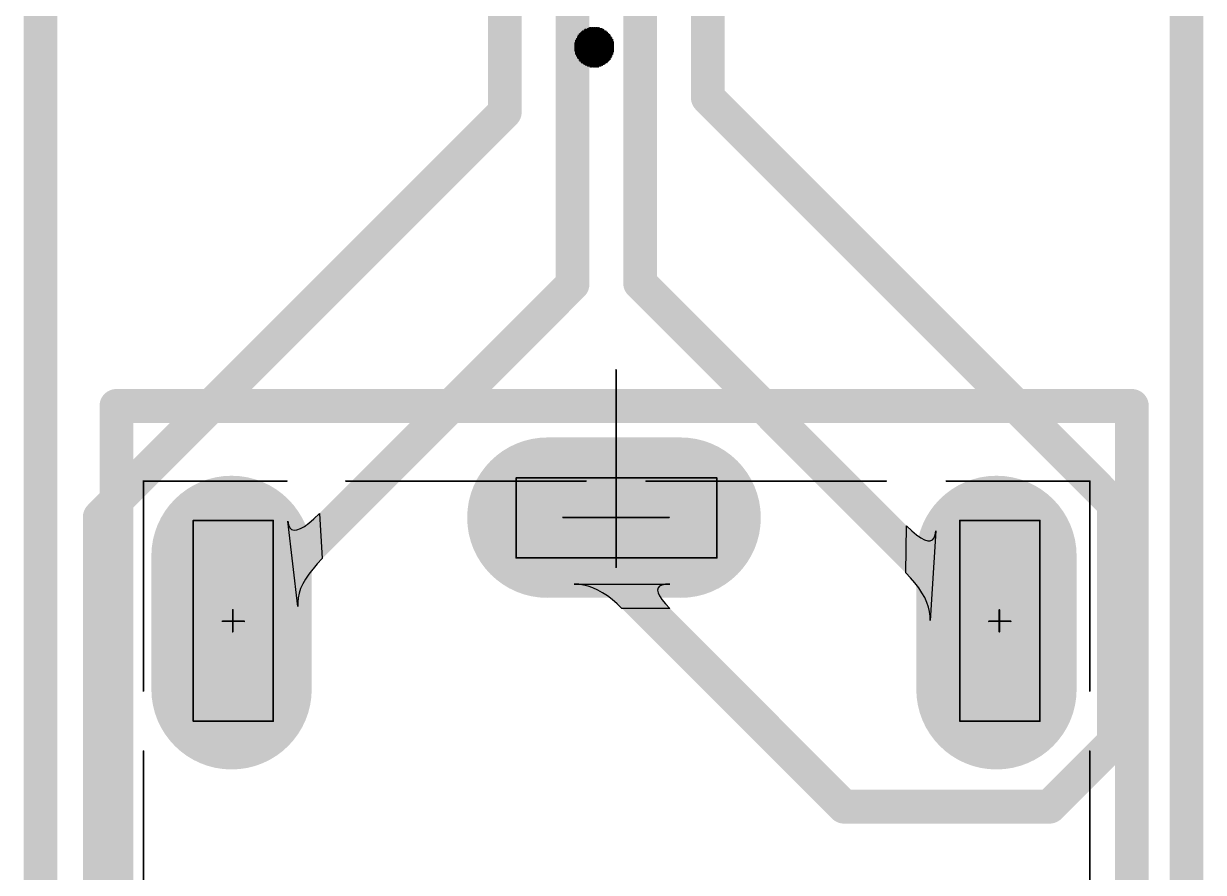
# Model space of a CAD drawing. Header units: inches. Extents: x 0.06 to 0.98, y 0.09 to 4.02.
# Drawn here: x 0.058 to 0.4066, y 0.5819 to 0.8326 of the extents above; entities that cross this region are included whole.
import ezdxf

# ---------------------------------------------------------------- set-up
doc = ezdxf.new("R2010")
doc.units = ezdxf.units.IN
doc.header["$MEASUREMENT"] = 0
for name, color, linetype in [('Bottom Layer', 5, 'Continuous'), ('Bottom Solder', 6, 'Continuous'), ('Mechanical 1', 6, 'Continuous'), ('Mechanical 2', 216, 'Continuous'), ('Multi-Layer', 9, 'Continuous'), ('Pad Holes', 156, 'Continuous'), ('Top Layer', 1, 'Continuous'), ('Top Overlay', 2, 'Continuous'), ('Top Solder', 216, 'Continuous')]:
    doc.layers.add(name, color=color, linetype=linetype)

# ---------------------------------------------------------------- blocks, each defined once
blk = doc.blocks.new('________631')
at = {"layer": 'Top Overlay'}
for points in [[(0.00456, 0.12538, 0.00025, 0.00025, 0), (0.00881, 0.12538, 0.00025, 0.00025, 0)], [(0.00556, 0.12563, 0.00025, 0.00025, 0), (0.00806, 0.12563, 0.00025, 0.00025, 0)], [(0.00106, 0.12188, 0.00025, 0.00025, 0), (0.01231, 0.12188, 0.00025, 0.00025, 0)], [(0.00131, 0.12238, 0.00025, 0.00025, 0), (0.01206, 0.12238, 0.00025, 0.00025, 0)], [(0.00131, 0.12213, 0.00025, 0.00025, 0), (0.01206, 0.12213, 0.00025, 0.00025, 0)], [(0.00156, 0.12288, 0.00025, 0.00025, 0), (0.01181, 0.12288, 0.00025, 0.00025, 0)], [(0.00156, 0.12263, 0.00025, 0.00025, 0), (0.01206, 0.12263, 0.00025, 0.00025, 0)], [(0.00181, 0.12313, 0.00025, 0.00025, 0), (0.01156, 0.12313, 0.00025, 0.00025, 0)], [(0.00206, 0.12363, 0.00025, 0.00025, 0), (0.01131, 0.12363, 0.00025, 0.00025, 0)], [(0.00206, 0.12338, 0.00025, 0.00025, 0), (0.01156, 0.12338, 0.00025, 0.00025, 0)], [(0.00231, 0.12388, 0.00025, 0.00025, 0), (0.01106, 0.12388, 0.00025, 0.00025, 0)], [(0.00256, 0.12413, 0.00025, 0.00025, 0), (0.01081, 0.12413, 0.00025, 0.00025, 0)], [(0.00281, 0.12438, 0.00025, 0.00025, 0), (0.01056, 0.12438, 0.00025, 0.00025, 0)], [(0.00331, 0.12463, 0.00025, 0.00025, 0), (0.01031, 0.12463, 0.00025, 0.00025, 0)], [(0.00356, 0.12488, 0.00025, 0.00025, 0), (0.00981, 0.12488, 0.00025, 0.00025, 0)], [(0.00406, 0.12513, 0.00025, 0.00025, 0), (0.00931, 0.12513, 0.00025, 0.00025, 0)], [(0.00081, 0.12113, 0.00025, 0.00025, 0), (0.01256, 0.12113, 0.00025, 0.00025, 0)], [(0.00081, 0.12088, 0.00025, 0.00025, 0), (0.01256, 0.12088, 0.00025, 0.00025, 0)], [(0.00081, 0.12063, 0.00025, 0.00025, 0), (0.01256, 0.12063, 0.00025, 0.00025, 0)], [(0.00081, 0.12038, 0.00025, 0.00025, 0), (0.01256, 0.12038, 0.00025, 0.00025, 0)], [(0.00081, 0.12013, 0.00025, 0.00025, 0), (0.01256, 0.12013, 0.00025, 0.00025, 0)], [(0.00081, 0.11988, 0.00025, 0.00025, 0), (0.01256, 0.11988, 0.00025, 0.00025, 0)], [(0.00081, 0.11963, 0.00025, 0.00025, 0), (0.01256, 0.11963, 0.00025, 0.00025, 0)], [(0.00081, 0.11938, 0.00025, 0.00025, 0), (0.01256, 0.11938, 0.00025, 0.00025, 0)], [(0.00081, 0.11913, 0.00025, 0.00025, 0), (0.01256, 0.11913, 0.00025, 0.00025, 0)], [(0.00081, 0.11888, 0.00025, 0.00025, 0), (0.01256, 0.11888, 0.00025, 0.00025, 0)], [(0.00081, 0.11863, 0.00025, 0.00025, 0), (0.01256, 0.11863, 0.00025, 0.00025, 0)], [(0.00106, 0.12163, 0.00025, 0.00025, 0), (0.01231, 0.12163, 0.00025, 0.00025, 0)], [(0.00106, 0.12138, 0.00025, 0.00025, 0), (0.01256, 0.12138, 0.00025, 0.00025, 0)], [(0.00106, 0.11838, 0.00025, 0.00025, 0), (0.01256, 0.11838, 0.00025, 0.00025, 0)], [(0.00106, 0.11813, 0.00025, 0.00025, 0), (0.01231, 0.11813, 0.00025, 0.00025, 0)], [(0.00106, 0.11788, 0.00025, 0.00025, 0), (0.01231, 0.11788, 0.00025, 0.00025, 0)], [(0.00131, 0.11763, 0.00025, 0.00025, 0), (0.01231, 0.11763, 0.00025, 0.00025, 0)], [(0.00131, 0.11738, 0.00025, 0.00025, 0), (0.01206, 0.11738, 0.00025, 0.00025, 0)], [(0.00156, 0.11713, 0.00025, 0.00025, 0), (0.01206, 0.11713, 0.00025, 0.00025, 0)], [(0.00156, 0.11688, 0.00025, 0.00025, 0), (0.01181, 0.11688, 0.00025, 0.00025, 0)], [(0.00181, 0.11663, 0.00025, 0.00025, 0), (0.01156, 0.11663, 0.00025, 0.00025, 0)], [(0.00206, 0.11638, 0.00025, 0.00025, 0), (0.01156, 0.11638, 0.00025, 0.00025, 0)], [(0.00206, 0.11613, 0.00025, 0.00025, 0), (0.01131, 0.11613, 0.00025, 0.00025, 0)], [(0.00231, 0.11588, 0.00025, 0.00025, 0), (0.01106, 0.11588, 0.00025, 0.00025, 0)], [(0.00256, 0.11563, 0.00025, 0.00025, 0), (0.01081, 0.11563, 0.00025, 0.00025, 0)], [(0.00281, 0.11538, 0.00025, 0.00025, 0), (0.01056, 0.11538, 0.00025, 0.00025, 0)], [(0.00306, 0.11513, 0.00025, 0.00025, 0), (0.01031, 0.11513, 0.00025, 0.00025, 0)], [(0.00356, 0.11488, 0.00025, 0.00025, 0), (0.00981, 0.11488, 0.00025, 0.00025, 0)], [(0.00406, 0.11463, 0.00025, 0.00025, 0), (0.00956, 0.11463, 0.00025, 0.00025, 0)], [(0.00456, 0.11438, 0.00025, 0.00025, 0), (0.00906, 0.11438, 0.00025, 0.00025, 0)], [(0.00531, 0.11413, 0.00025, 0.00025, 0), (0.00831, 0.11413, 0.00025, 0.00025, 0)]]:
    blk.add_lwpolyline(points, format="xyseb", dxfattribs=at)
for points in [[(0.0045, 0.12538, 0.000125, 0.000125, 1), (0.00462, 0.12538, 0.000125, 0.000125, 1)], [(0.0055, 0.12563, 0.000125, 0.000125, 1), (0.00562, 0.12563, 0.000125, 0.000125, 1)], [(0.008, 0.12563, 0.000125, 0.000125, 1), (0.00812, 0.12563, 0.000125, 0.000125, 1)], [(0.00875, 0.12538, 0.000125, 0.000125, 1), (0.00887, 0.12538, 0.000125, 0.000125, 1)], [(0.001, 0.12188, 0.000125, 0.000125, 1), (0.00112, 0.12188, 0.000125, 0.000125, 1)], [(0.00125, 0.12238, 0.000125, 0.000125, 1), (0.00137, 0.12238, 0.000125, 0.000125, 1)], [(0.00125, 0.12213, 0.000125, 0.000125, 1), (0.00137, 0.12213, 0.000125, 0.000125, 1)], [(0.0015, 0.12288, 0.000125, 0.000125, 1), (0.00162, 0.12288, 0.000125, 0.000125, 1)], [(0.0015, 0.12263, 0.000125, 0.000125, 1), (0.00162, 0.12263, 0.000125, 0.000125, 1)], [(0.00175, 0.12313, 0.000125, 0.000125, 1), (0.00187, 0.12313, 0.000125, 0.000125, 1)], [(0.002, 0.12363, 0.000125, 0.000125, 1), (0.00212, 0.12363, 0.000125, 0.000125, 1)], [(0.002, 0.12338, 0.000125, 0.000125, 1), (0.00212, 0.12338, 0.000125, 0.000125, 1)], [(0.00225, 0.12388, 0.000125, 0.000125, 1), (0.00237, 0.12388, 0.000125, 0.000125, 1)], [(0.0025, 0.12413, 0.000125, 0.000125, 1), (0.00262, 0.12413, 0.000125, 0.000125, 1)], [(0.00275, 0.12438, 0.000125, 0.000125, 1), (0.00287, 0.12438, 0.000125, 0.000125, 1)], [(0.00325, 0.12463, 0.000125, 0.000125, 1), (0.00337, 0.12463, 0.000125, 0.000125, 1)], [(0.0035, 0.12488, 0.000125, 0.000125, 1), (0.00362, 0.12488, 0.000125, 0.000125, 1)], [(0.004, 0.12513, 0.000125, 0.000125, 1), (0.00412, 0.12513, 0.000125, 0.000125, 1)], [(0.00925, 0.12513, 0.000125, 0.000125, 1), (0.00937, 0.12513, 0.000125, 0.000125, 1)], [(0.00975, 0.12488, 0.000125, 0.000125, 1), (0.00987, 0.12488, 0.000125, 0.000125, 1)], [(0.01025, 0.12463, 0.000125, 0.000125, 1), (0.01037, 0.12463, 0.000125, 0.000125, 1)], [(0.0105, 0.12438, 0.000125, 0.000125, 1), (0.01062, 0.12438, 0.000125, 0.000125, 1)], [(0.01075, 0.12413, 0.000125, 0.000125, 1), (0.01087, 0.12413, 0.000125, 0.000125, 1)], [(0.011, 0.12388, 0.000125, 0.000125, 1), (0.01112, 0.12388, 0.000125, 0.000125, 1)], [(0.01125, 0.12363, 0.000125, 0.000125, 1), (0.01137, 0.12363, 0.000125, 0.000125, 1)], [(0.0115, 0.12338, 0.000125, 0.000125, 1), (0.01162, 0.12338, 0.000125, 0.000125, 1)], [(0.0115, 0.12313, 0.000125, 0.000125, 1), (0.01162, 0.12313, 0.000125, 0.000125, 1)], [(0.01175, 0.12288, 0.000125, 0.000125, 1), (0.01187, 0.12288, 0.000125, 0.000125, 1)], [(0.012, 0.12263, 0.000125, 0.000125, 1), (0.01212, 0.12263, 0.000125, 0.000125, 1)], [(0.012, 0.12238, 0.000125, 0.000125, 1), (0.01212, 0.12238, 0.000125, 0.000125, 1)], [(0.012, 0.12213, 0.000125, 0.000125, 1), (0.01212, 0.12213, 0.000125, 0.000125, 1)], [(0.01225, 0.12188, 0.000125, 0.000125, 1), (0.01237, 0.12188, 0.000125, 0.000125, 1)], [(0.00075, 0.12113, 0.000125, 0.000125, 1), (0.00087, 0.12113, 0.000125, 0.000125, 1)], [(0.00075, 0.12088, 0.000125, 0.000125, 1), (0.00087, 0.12088, 0.000125, 0.000125, 1)], [(0.00075, 0.12063, 0.000125, 0.000125, 1), (0.00087, 0.12063, 0.000125, 0.000125, 1)], [(0.00075, 0.12038, 0.000125, 0.000125, 1), (0.00087, 0.12038, 0.000125, 0.000125, 1)], [(0.00075, 0.12013, 0.000125, 0.000125, 1), (0.00087, 0.12013, 0.000125, 0.000125, 1)], [(0.00075, 0.11988, 0.000125, 0.000125, 1), (0.00087, 0.11988, 0.000125, 0.000125, 1)], [(0.00075, 0.11963, 0.000125, 0.000125, 1), (0.00087, 0.11963, 0.000125, 0.000125, 1)], [(0.00075, 0.11938, 0.000125, 0.000125, 1), (0.00087, 0.11938, 0.000125, 0.000125, 1)], [(0.00075, 0.11913, 0.000125, 0.000125, 1), (0.00087, 0.11913, 0.000125, 0.000125, 1)], [(0.00075, 0.11888, 0.000125, 0.000125, 1), (0.00087, 0.11888, 0.000125, 0.000125, 1)], [(0.00075, 0.11863, 0.000125, 0.000125, 1), (0.00087, 0.11863, 0.000125, 0.000125, 1)], [(0.001, 0.12163, 0.000125, 0.000125, 1), (0.00112, 0.12163, 0.000125, 0.000125, 1)], [(0.001, 0.12138, 0.000125, 0.000125, 1), (0.00112, 0.12138, 0.000125, 0.000125, 1)], [(0.01225, 0.12163, 0.000125, 0.000125, 1), (0.01237, 0.12163, 0.000125, 0.000125, 1)], [(0.0125, 0.12138, 0.000125, 0.000125, 1), (0.01262, 0.12138, 0.000125, 0.000125, 1)], [(0.0125, 0.12113, 0.000125, 0.000125, 1), (0.01262, 0.12113, 0.000125, 0.000125, 1)], [(0.0125, 0.12088, 0.000125, 0.000125, 1), (0.01262, 0.12088, 0.000125, 0.000125, 1)], [(0.0125, 0.12063, 0.000125, 0.000125, 1), (0.01262, 0.12063, 0.000125, 0.000125, 1)], [(0.0125, 0.12038, 0.000125, 0.000125, 1), (0.01262, 0.12038, 0.000125, 0.000125, 1)], [(0.0125, 0.12013, 0.000125, 0.000125, 1), (0.01262, 0.12013, 0.000125, 0.000125, 1)], [(0.0125, 0.11988, 0.000125, 0.000125, 1), (0.01262, 0.11988, 0.000125, 0.000125, 1)], [(0.0125, 0.11963, 0.000125, 0.000125, 1), (0.01262, 0.11963, 0.000125, 0.000125, 1)], [(0.0125, 0.11938, 0.000125, 0.000125, 1), (0.01262, 0.11938, 0.000125, 0.000125, 1)], [(0.0125, 0.11913, 0.000125, 0.000125, 1), (0.01262, 0.11913, 0.000125, 0.000125, 1)], [(0.0125, 0.11888, 0.000125, 0.000125, 1), (0.01262, 0.11888, 0.000125, 0.000125, 1)], [(0.0125, 0.11863, 0.000125, 0.000125, 1), (0.01262, 0.11863, 0.000125, 0.000125, 1)], [(0.001, 0.11838, 0.000125, 0.000125, 1), (0.00112, 0.11838, 0.000125, 0.000125, 1)], [(0.001, 0.11813, 0.000125, 0.000125, 1), (0.00112, 0.11813, 0.000125, 0.000125, 1)], [(0.001, 0.11788, 0.000125, 0.000125, 1), (0.00112, 0.11788, 0.000125, 0.000125, 1)], [(0.00125, 0.11763, 0.000125, 0.000125, 1), (0.00137, 0.11763, 0.000125, 0.000125, 1)], [(0.00125, 0.11738, 0.000125, 0.000125, 1), (0.00137, 0.11738, 0.000125, 0.000125, 1)], [(0.0015, 0.11713, 0.000125, 0.000125, 1), (0.00162, 0.11713, 0.000125, 0.000125, 1)], [(0.0015, 0.11688, 0.000125, 0.000125, 1), (0.00162, 0.11688, 0.000125, 0.000125, 1)], [(0.00175, 0.11663, 0.000125, 0.000125, 1), (0.00187, 0.11663, 0.000125, 0.000125, 1)], [(0.002, 0.11638, 0.000125, 0.000125, 1), (0.00212, 0.11638, 0.000125, 0.000125, 1)], [(0.002, 0.11613, 0.000125, 0.000125, 1), (0.00212, 0.11613, 0.000125, 0.000125, 1)], [(0.00225, 0.11588, 0.000125, 0.000125, 1), (0.00237, 0.11588, 0.000125, 0.000125, 1)], [(0.0025, 0.11563, 0.000125, 0.000125, 1), (0.00262, 0.11563, 0.000125, 0.000125, 1)], [(0.00275, 0.11538, 0.000125, 0.000125, 1), (0.00287, 0.11538, 0.000125, 0.000125, 1)], [(0.003, 0.11513, 0.000125, 0.000125, 1), (0.00312, 0.11513, 0.000125, 0.000125, 1)], [(0.01025, 0.11513, 0.000125, 0.000125, 1), (0.01037, 0.11513, 0.000125, 0.000125, 1)], [(0.0105, 0.11538, 0.000125, 0.000125, 1), (0.01062, 0.11538, 0.000125, 0.000125, 1)], [(0.01075, 0.11563, 0.000125, 0.000125, 1), (0.01087, 0.11563, 0.000125, 0.000125, 1)], [(0.011, 0.11588, 0.000125, 0.000125, 1), (0.01112, 0.11588, 0.000125, 0.000125, 1)], [(0.01125, 0.11613, 0.000125, 0.000125, 1), (0.01137, 0.11613, 0.000125, 0.000125, 1)], [(0.0115, 0.11663, 0.000125, 0.000125, 1), (0.01162, 0.11663, 0.000125, 0.000125, 1)], [(0.0115, 0.11638, 0.000125, 0.000125, 1), (0.01162, 0.11638, 0.000125, 0.000125, 1)], [(0.01175, 0.11688, 0.000125, 0.000125, 1), (0.01187, 0.11688, 0.000125, 0.000125, 1)], [(0.012, 0.11738, 0.000125, 0.000125, 1), (0.01212, 0.11738, 0.000125, 0.000125, 1)], [(0.012, 0.11713, 0.000125, 0.000125, 1), (0.01212, 0.11713, 0.000125, 0.000125, 1)], [(0.01225, 0.11813, 0.000125, 0.000125, 1), (0.01237, 0.11813, 0.000125, 0.000125, 1)], [(0.01225, 0.11788, 0.000125, 0.000125, 1), (0.01237, 0.11788, 0.000125, 0.000125, 1)], [(0.01225, 0.11763, 0.000125, 0.000125, 1), (0.01237, 0.11763, 0.000125, 0.000125, 1)], [(0.0125, 0.11838, 0.000125, 0.000125, 1), (0.01262, 0.11838, 0.000125, 0.000125, 1)], [(0.0035, 0.11488, 0.000125, 0.000125, 1), (0.00362, 0.11488, 0.000125, 0.000125, 1)], [(0.004, 0.11463, 0.000125, 0.000125, 1), (0.00412, 0.11463, 0.000125, 0.000125, 1)], [(0.0045, 0.11438, 0.000125, 0.000125, 1), (0.00462, 0.11438, 0.000125, 0.000125, 1)], [(0.00525, 0.11413, 0.000125, 0.000125, 1), (0.00537, 0.11413, 0.000125, 0.000125, 1)], [(0.00825, 0.11413, 0.000125, 0.000125, 1), (0.00837, 0.11413, 0.000125, 0.000125, 1)], [(0.009, 0.11438, 0.000125, 0.000125, 1), (0.00912, 0.11438, 0.000125, 0.000125, 1)], [(0.0095, 0.11463, 0.000125, 0.000125, 1), (0.00962, 0.11463, 0.000125, 0.000125, 1)], [(0.00975, 0.11488, 0.000125, 0.000125, 1), (0.00987, 0.11488, 0.000125, 0.000125, 1)]]:
    blk.add_lwpolyline(points, format="xyseb", close=True, dxfattribs=at)
blk = doc.blocks.new('FC68125_633')
at = {"layer": 'Bottom Layer'}
h = blk.add_hatch(color=5, dxfattribs=at)
edge = h.paths.add_edge_path()
edge.add_arc((1.29631, 0.666), 0.01969, 90, 270)
edge.add_line((1.29631, 0.64632), (1.33569, 0.64632))
edge.add_arc((1.33569, 0.666), 0.01969, 270, 450)
edge.add_line((1.33569, 0.68568), (1.29631, 0.68568))
h = blk.add_hatch(color=5, dxfattribs=at)
edge = h.paths.add_edge_path()
edge.add_arc((1.347, 0.53331), 0.01969, 180, 360)
edge.add_line((1.36668, 0.53331), (1.36668, 0.57269))
edge.add_arc((1.347, 0.57269), 0.01969, 0, 180)
edge.add_line((1.32732, 0.57269), (1.32732, 0.53331))
h = blk.add_hatch(color=5, dxfattribs=at)
edge = h.paths.add_edge_path()
edge.add_arc((1.33569, 0.44), 0.01969, 270, 450)
edge.add_line((1.33569, 0.45969), (1.29631, 0.45969))
edge.add_arc((1.29631, 0.44), 0.01969, 90, 270)
edge.add_line((1.29631, 0.42031), (1.33569, 0.42031))
at = {"layer": 'Bottom Solder'}
h = blk.add_hatch(color=6, dxfattribs=at)
edge = h.paths.add_edge_path()
edge.add_arc((1.29631, 0.666), 0.02369, 90, 270)
edge.add_line((1.29631, 0.64232), (1.33569, 0.64232))
edge.add_arc((1.33569, 0.666), 0.02369, 270, 450)
edge.add_line((1.33569, 0.68968), (1.29631, 0.68968))
h = blk.add_hatch(color=6, dxfattribs=at)
edge = h.paths.add_edge_path()
edge.add_arc((1.347, 0.53331), 0.02369, 180, 360)
edge.add_line((1.37068, 0.53331), (1.37068, 0.57269))
edge.add_arc((1.347, 0.57269), 0.02369, 0, 180)
edge.add_line((1.32332, 0.57269), (1.32332, 0.53331))
h = blk.add_hatch(color=6, dxfattribs=at)
edge = h.paths.add_edge_path()
edge.add_arc((1.33569, 0.44), 0.02369, 270, 450)
edge.add_line((1.33569, 0.46369), (1.29631, 0.46369))
edge.add_arc((1.29631, 0.44), 0.02369, 90, 270)
edge.add_line((1.29631, 0.41631), (1.33569, 0.41631))
at = {"layer": 'Multi-Layer'}
h = blk.add_hatch(color=9, dxfattribs=at)
edge = h.paths.add_edge_path()
edge.add_arc((1.29631, 0.666), 0.01969, 90, 270)
edge.add_line((1.29631, 0.64632), (1.33569, 0.64632))
edge.add_arc((1.33569, 0.666), 0.01969, 270, 450)
edge.add_line((1.33569, 0.68568), (1.29631, 0.68568))
h = blk.add_hatch(color=9, dxfattribs=at)
edge = h.paths.add_edge_path()
edge.add_arc((1.347, 0.53331), 0.01969, 180, 360)
edge.add_line((1.36668, 0.53331), (1.36668, 0.57269))
edge.add_arc((1.347, 0.57269), 0.01969, 0, 180)
edge.add_line((1.32732, 0.57269), (1.32732, 0.53331))
h = blk.add_hatch(color=9, dxfattribs=at)
edge = h.paths.add_edge_path()
edge.add_arc((1.33569, 0.44), 0.01969, 270, 450)
edge.add_line((1.33569, 0.45969), (1.29631, 0.45969))
edge.add_arc((1.29631, 0.44), 0.01969, 90, 270)
edge.add_line((1.29631, 0.42031), (1.33569, 0.42031))
at = {"layer": 'Pad Holes'}
h = blk.add_hatch(color=7, dxfattribs=at)
edge = h.paths.add_edge_path()
edge.add_arc((1.29631, 0.666), 0.01181, 90, 270)
edge.add_line((1.29631, 0.65419), (1.33569, 0.65419))
edge.add_arc((1.33569, 0.666), 0.01181, 270, 450)
edge.add_line((1.33569, 0.67781), (1.29631, 0.67781))
h = blk.add_hatch(color=7, dxfattribs=at)
edge = h.paths.add_edge_path()
edge.add_arc((1.347, 0.53331), 0.01181, 180, 360)
edge.add_line((1.35881, 0.53331), (1.35881, 0.57269))
edge.add_arc((1.347, 0.57269), 0.01181, 0, 180)
edge.add_line((1.33519, 0.57269), (1.33519, 0.53331))
h = blk.add_hatch(color=7, dxfattribs=at)
edge = h.paths.add_edge_path()
edge.add_arc((1.33569, 0.44), 0.01181, 270, 450)
edge.add_line((1.33569, 0.45181), (1.29631, 0.45181))
edge.add_arc((1.29631, 0.44), 0.01181, 90, 270)
edge.add_line((1.29631, 0.42819), (1.33569, 0.42819))
at = {"layer": 'Top Layer'}
h = blk.add_hatch(color=1, dxfattribs=at)
edge = h.paths.add_edge_path()
edge.add_arc((1.29631, 0.666), 0.01969, 90, 270)
edge.add_line((1.29631, 0.64632), (1.33569, 0.64632))
edge.add_arc((1.33569, 0.666), 0.01969, 270, 450)
edge.add_line((1.33569, 0.68568), (1.29631, 0.68568))
h = blk.add_hatch(color=1, dxfattribs=at)
edge = h.paths.add_edge_path()
edge.add_arc((1.347, 0.53331), 0.01969, 180, 360)
edge.add_line((1.36668, 0.53331), (1.36668, 0.57269))
edge.add_arc((1.347, 0.57269), 0.01969, 0, 180)
edge.add_line((1.32732, 0.57269), (1.32732, 0.53331))
h = blk.add_hatch(color=1, dxfattribs=at)
edge = h.paths.add_edge_path()
edge.add_arc((1.33569, 0.44), 0.01969, 270, 450)
edge.add_line((1.33569, 0.45969), (1.29631, 0.45969))
edge.add_arc((1.29631, 0.44), 0.01969, 90, 270)
edge.add_line((1.29631, 0.42031), (1.33569, 0.42031))
at = {"layer": 'Top Solder'}
h = blk.add_hatch(color=216, dxfattribs=at)
edge = h.paths.add_edge_path()
edge.add_arc((1.29631, 0.666), 0.02369, 90, 270)
edge.add_line((1.29631, 0.64232), (1.33569, 0.64232))
edge.add_arc((1.33569, 0.666), 0.02369, 270, 450)
edge.add_line((1.33569, 0.68968), (1.29631, 0.68968))
h = blk.add_hatch(color=216, dxfattribs=at)
edge = h.paths.add_edge_path()
edge.add_arc((1.347, 0.53331), 0.02369, 180, 360)
edge.add_line((1.37068, 0.53331), (1.37068, 0.57269))
edge.add_arc((1.347, 0.57269), 0.02369, 0, 180)
edge.add_line((1.32332, 0.57269), (1.32332, 0.53331))
h = blk.add_hatch(color=216, dxfattribs=at)
edge = h.paths.add_edge_path()
edge.add_arc((1.33569, 0.44), 0.02369, 270, 450)
edge.add_line((1.33569, 0.46369), (1.29631, 0.46369))
edge.add_arc((1.29631, 0.44), 0.02369, 90, 270)
edge.add_line((1.29631, 0.41631), (1.33569, 0.41631))
at = {"layer": 'Mechanical 2'}
for points in [[(1.20712, 0.69203, 0.0005, 0.0005, 0), (1.27801, 0.69203, 0.0005, 0.0005, 0)], [(1.29581, 0.69203, 0.0005, 0.0005, 0), (1.35781, 0.69203, 0.0005, 0.0005, 0)], [(1.35781, 0.69203, 0.0005, 0.0005, 0), (1.35781, 0.64968, 0.0005, 0.0005, 0)], [(1.28691, 0.6773, 0.0005, 0.0005, 0), (1.34615, 0.6773, 0.0005, 0.0005, 0)], [(1.28691, 0.6773, 0.0005, 0.0005, 0), (1.28691, 0.65367, 0.0005, 0.0005, 0)], [(1.34615, 0.6773, 0.0005, 0.0005, 0), (1.34615, 0.65367, 0.0005, 0.0005, 0)], [(1.31331, 0.66564, 0.0005, 0.0005, 0), (1.31975, 0.66564, 0.0005, 0.0005, 0)], [(1.31638, 0.66871, 0.0005, 0.0005, 0), (1.31638, 0.66226, 0.0005, 0.0005, 0)], [(1.28691, 0.65367, 0.0005, 0.0005, 0), (1.34615, 0.65367, 0.0005, 0.0005, 0)], [(1.35781, 0.63219, 0.0005, 0.0005, 0), (1.35781, 0.5613, 0.0005, 0.0005, 0)], [(1.3351, 0.58186, 0.0005, 0.0005, 0), (1.35873, 0.58186, 0.0005, 0.0005, 0)], [(1.3351, 0.58186, 0.0005, 0.0005, 0), (1.3351, 0.52263, 0.0005, 0.0005, 0)], [(1.35873, 0.58186, 0.0005, 0.0005, 0), (1.35873, 0.52263, 0.0005, 0.0005, 0)], [(1.34707, 0.56805, 0.0005, 0.0005, 0), (1.34707, 0.53674, 0.0005, 0.0005, 0)], [(1.33234, 0.5524, 0.0005, 0.0005, 0), (1.39064, 0.5524, 0.0005, 0.0005, 0)], [(1.35781, 0.5435, 0.0005, 0.0005, 0), (1.35781, 0.4726, 0.0005, 0.0005, 0)], [(1.3351, 0.52263, 0.0005, 0.0005, 0), (1.35873, 0.52263, 0.0005, 0.0005, 0)], [(1.35781, 0.4548, 0.0005, 0.0005, 0), (1.35781, 0.41245, 0.0005, 0.0005, 0)], [(1.28691, 0.45081, 0.0005, 0.0005, 0), (1.34615, 0.45081, 0.0005, 0.0005, 0)], [(1.28691, 0.45081, 0.0005, 0.0005, 0), (1.28691, 0.42718, 0.0005, 0.0005, 0)], [(1.34615, 0.45081, 0.0005, 0.0005, 0), (1.34615, 0.42718, 0.0005, 0.0005, 0)], [(1.31331, 0.43915, 0.0005, 0.0005, 0), (1.31975, 0.43915, 0.0005, 0.0005, 0)], [(1.31638, 0.44222, 0.0005, 0.0005, 0), (1.31638, 0.43578, 0.0005, 0.0005, 0)], [(1.28691, 0.42718, 0.0005, 0.0005, 0), (1.34615, 0.42718, 0.0005, 0.0005, 0)], [(1.20712, 0.41245, 0.0005, 0.0005, 0), (1.27801, 0.41245, 0.0005, 0.0005, 0)], [(1.29581, 0.41245, 0.0005, 0.0005, 0), (1.35781, 0.41245, 0.0005, 0.0005, 0)]]:
    blk.add_lwpolyline(points, format="xyseb", dxfattribs=at)
for points in [[(1.27789, 0.69203, 0.00025, 0.00025, 1), (1.27814, 0.69203, 0.00025, 0.00025, 1)], [(1.29569, 0.69203, 0.00025, 0.00025, 1), (1.29594, 0.69203, 0.00025, 0.00025, 1)], [(1.35768, 0.69203, 0.00025, 0.00025, 1), (1.35793, 0.69203, 0.00025, 0.00025, 1)], [(1.35768, 0.69203, 0.00025, 0.00025, 1), (1.35793, 0.69203, 0.00025, 0.00025, 1)], [(1.28679, 0.6773, 0.00025, 0.00025, 1), (1.28704, 0.6773, 0.00025, 0.00025, 1)], [(1.28679, 0.6773, 0.00025, 0.00025, 1), (1.28704, 0.6773, 0.00025, 0.00025, 1)], [(1.34602, 0.6773, 0.00025, 0.00025, 1), (1.34627, 0.6773, 0.00025, 0.00025, 1)], [(1.34602, 0.6773, 0.00025, 0.00025, 1), (1.34627, 0.6773, 0.00025, 0.00025, 1)], [(1.31318, 0.66564, 0.00025, 0.00025, 1), (1.31343, 0.66564, 0.00025, 0.00025, 1)], [(1.31625, 0.66871, 0.00025, 0.00025, 1), (1.3165, 0.66871, 0.00025, 0.00025, 1)], [(1.31963, 0.66564, 0.00025, 0.00025, 1), (1.31988, 0.66564, 0.00025, 0.00025, 1)], [(1.31625, 0.66226, 0.00025, 0.00025, 1), (1.3165, 0.66226, 0.00025, 0.00025, 1)], [(1.28679, 0.65367, 0.00025, 0.00025, 1), (1.28704, 0.65367, 0.00025, 0.00025, 1)], [(1.28679, 0.65367, 0.00025, 0.00025, 1), (1.28704, 0.65367, 0.00025, 0.00025, 1)], [(1.34602, 0.65367, 0.00025, 0.00025, 1), (1.34627, 0.65367, 0.00025, 0.00025, 1)], [(1.34602, 0.65367, 0.00025, 0.00025, 1), (1.34627, 0.65367, 0.00025, 0.00025, 1)], [(1.35768, 0.64968, 0.00025, 0.00025, 1), (1.35793, 0.64968, 0.00025, 0.00025, 1)], [(1.35768, 0.63219, 0.00025, 0.00025, 1), (1.35793, 0.63219, 0.00025, 0.00025, 1)], [(1.33497, 0.58186, 0.00025, 0.00025, 1), (1.33522, 0.58186, 0.00025, 0.00025, 1)], [(1.33497, 0.58186, 0.00025, 0.00025, 1), (1.33522, 0.58186, 0.00025, 0.00025, 1)], [(1.3586, 0.58186, 0.00025, 0.00025, 1), (1.35885, 0.58186, 0.00025, 0.00025, 1)], [(1.3586, 0.58186, 0.00025, 0.00025, 1), (1.35885, 0.58186, 0.00025, 0.00025, 1)], [(1.34694, 0.56805, 0.00025, 0.00025, 1), (1.34719, 0.56805, 0.00025, 0.00025, 1)], [(1.35768, 0.5613, 0.00025, 0.00025, 1), (1.35793, 0.5613, 0.00025, 0.00025, 1)], [(1.33221, 0.5524, 0.00025, 0.00025, 1), (1.33246, 0.5524, 0.00025, 0.00025, 1)], [(1.39052, 0.5524, 0.00025, 0.00025, 1), (1.39077, 0.5524, 0.00025, 0.00025, 1)], [(1.35768, 0.5435, 0.00025, 0.00025, 1), (1.35793, 0.5435, 0.00025, 0.00025, 1)], [(1.34694, 0.53674, 0.00025, 0.00025, 1), (1.34719, 0.53674, 0.00025, 0.00025, 1)], [(1.33497, 0.52263, 0.00025, 0.00025, 1), (1.33522, 0.52263, 0.00025, 0.00025, 1)], [(1.33497, 0.52263, 0.00025, 0.00025, 1), (1.33522, 0.52263, 0.00025, 0.00025, 1)], [(1.3586, 0.52263, 0.00025, 0.00025, 1), (1.35885, 0.52263, 0.00025, 0.00025, 1)], [(1.3586, 0.52263, 0.00025, 0.00025, 1), (1.35885, 0.52263, 0.00025, 0.00025, 1)], [(1.35768, 0.4726, 0.00025, 0.00025, 1), (1.35793, 0.4726, 0.00025, 0.00025, 1)], [(1.35768, 0.4548, 0.00025, 0.00025, 1), (1.35793, 0.4548, 0.00025, 0.00025, 1)], [(1.28679, 0.45081, 0.00025, 0.00025, 1), (1.28704, 0.45081, 0.00025, 0.00025, 1)], [(1.28679, 0.45081, 0.00025, 0.00025, 1), (1.28704, 0.45081, 0.00025, 0.00025, 1)], [(1.34602, 0.45081, 0.00025, 0.00025, 1), (1.34627, 0.45081, 0.00025, 0.00025, 1)], [(1.34602, 0.45081, 0.00025, 0.00025, 1), (1.34627, 0.45081, 0.00025, 0.00025, 1)], [(1.31318, 0.43915, 0.00025, 0.00025, 1), (1.31343, 0.43915, 0.00025, 0.00025, 1)], [(1.31625, 0.44222, 0.00025, 0.00025, 1), (1.3165, 0.44222, 0.00025, 0.00025, 1)], [(1.31963, 0.43915, 0.00025, 0.00025, 1), (1.31988, 0.43915, 0.00025, 0.00025, 1)], [(1.31625, 0.43578, 0.00025, 0.00025, 1), (1.3165, 0.43578, 0.00025, 0.00025, 1)], [(1.28679, 0.42718, 0.00025, 0.00025, 1), (1.28704, 0.42718, 0.00025, 0.00025, 1)], [(1.28679, 0.42718, 0.00025, 0.00025, 1), (1.28704, 0.42718, 0.00025, 0.00025, 1)], [(1.34602, 0.42718, 0.00025, 0.00025, 1), (1.34627, 0.42718, 0.00025, 0.00025, 1)], [(1.34602, 0.42718, 0.00025, 0.00025, 1), (1.34627, 0.42718, 0.00025, 0.00025, 1)], [(1.27789, 0.41245, 0.00025, 0.00025, 1), (1.27814, 0.41245, 0.00025, 0.00025, 1)], [(1.29569, 0.41245, 0.00025, 0.00025, 1), (1.29594, 0.41245, 0.00025, 0.00025, 1)], [(1.35768, 0.41245, 0.00025, 0.00025, 1), (1.35793, 0.41245, 0.00025, 0.00025, 1)], [(1.35768, 0.41245, 0.00025, 0.00025, 1), (1.35793, 0.41245, 0.00025, 0.00025, 1)]]:
    blk.add_lwpolyline(points, format="xyseb", close=True, dxfattribs=at)
at = {"layer": 'Top Overlay'}
for points in [[(1.05, 0.7, 0.01, 0.01, 0), (1.38, 0.7, 0.01, 0.01, 0)], [(1.38, 0.7, 0.01, 0.01, 0), (1.38, 0.4, 0.01, 0.01, 0)], [(1.05, 0.4, 0.01, 0.01, 0), (1.38, 0.4, 0.01, 0.01, 0)]]:
    blk.add_lwpolyline(points, format="xyseb", dxfattribs=at)
for points in [[(1.3775, 0.7, 0.005, 0.005, 1), (1.3825, 0.7, 0.005, 0.005, 1)], [(1.3775, 0.7, 0.005, 0.005, 1), (1.3825, 0.7, 0.005, 0.005, 1)], [(1.3775, 0.4, 0.005, 0.005, 1), (1.3825, 0.4, 0.005, 0.005, 1)], [(1.3775, 0.4, 0.005, 0.005, 1), (1.3825, 0.4, 0.005, 0.005, 1)]]:
    blk.add_lwpolyline(points, format="xyseb", close=True, dxfattribs=at)

msp = doc.modelspace()

# ---------------------------------------------------------------- linework, layer by layer
at = {"layer": 'Mechanical 1'}
for points in [[(0.06299, 0.19685, 0.01, 0.01, 0), (0.06299, 3.78937, 0.01, 0.01, 0)], [(0.40157, 0.19685, 0.01, 0.01, 0), (0.40157, 3.78937, 0.01, 0.01, 0)]]:
    msp.add_lwpolyline(points, format="xyseb", dxfattribs=at)
at = {"layer": 'Top Layer'}
for p, q in [((0.14375, 0.68633), (0.1454, 0.6879)), ((0.1454, 0.6879), (0.14623, 0.67459)), ((0.13904, 0.66045), (0.13603, 0.68563)), ((0.13603, 0.68563), (0.13626, 0.68451)), ((0.13626, 0.68451), (0.13665, 0.68369)), ((0.13665, 0.68369), (0.13719, 0.68317)), ((0.13875, 0.68303), (0.13977, 0.68341)), ((0.13977, 0.68341), (0.14094, 0.68408)), ((0.14094, 0.68408), (0.14227, 0.68505)), ((0.14227, 0.68505), (0.14375, 0.68633)), ((0.31862, 0.67037), (0.31887, 0.68427)), ((0.31887, 0.68427), (0.32043, 0.68278)), ((0.13719, 0.68317), (0.13789, 0.68295)), ((0.13789, 0.68295), (0.13875, 0.68303)), ((0.32043, 0.68278), (0.32183, 0.68159)), ((0.32183, 0.68159), (0.32308, 0.6807)), ((0.32308, 0.6807), (0.32417, 0.6801)), ((0.32417, 0.6801), (0.32511, 0.67981)), ((0.32511, 0.67981), (0.32589, 0.67981)), ((0.32747, 0.6828), (0.32581, 0.65623)), ((0.32589, 0.67981), (0.32652, 0.68011)), ((0.32652, 0.68011), (0.32699, 0.68071)), ((0.32699, 0.68071), (0.32731, 0.6816)), ((0.32731, 0.6816), (0.32747, 0.6828)), ((0.14473, 0.67302), (0.14225, 0.66999)), ((0.14623, 0.67459), (0.14473, 0.67302)), ((0.14225, 0.66999), (0.14127, 0.66852)), ((0.32006, 0.66886), (0.31862, 0.67037)), ((0.14047, 0.66709), (0.13983, 0.66569)), ((0.14127, 0.66852), (0.14047, 0.66709)), ((0.22202, 0.66696), (0.22062, 0.66703)), ((0.22062, 0.66703), (0.24891, 0.66703)), ((0.22341, 0.66674), (0.22202, 0.66696)), ((0.22482, 0.66638), (0.22341, 0.66674)), ((0.22622, 0.66588), (0.22482, 0.66638)), ((0.22763, 0.66523), (0.22622, 0.66588)), ((0.24546, 0.66588), (0.24531, 0.66523)), ((0.24589, 0.66638), (0.24546, 0.66588)), ((0.24661, 0.66674), (0.24589, 0.66638)), ((0.24761, 0.66696), (0.24661, 0.66674)), ((0.24891, 0.66703), (0.24761, 0.66696)), ((0.32134, 0.66737), (0.32006, 0.66886)), ((0.32246, 0.66591), (0.32134, 0.66737)), ((0.32342, 0.66446), (0.32246, 0.66591)), ((0.13909, 0.663), (0.13898, 0.66171)), ((0.13937, 0.66433), (0.13909, 0.663)), ((0.13983, 0.66569), (0.13937, 0.66433)), ((0.22905, 0.66444), (0.22763, 0.66523)), ((0.23047, 0.66351), (0.22905, 0.66444)), ((0.2319, 0.66243), (0.23047, 0.66351)), ((0.23333, 0.66121), (0.2319, 0.66243)), ((0.24531, 0.66523), (0.24546, 0.66444)), ((0.24546, 0.66444), (0.24589, 0.66351)), ((0.24589, 0.66351), (0.24661, 0.66243)), ((0.24661, 0.66243), (0.24761, 0.66121)), ((0.32422, 0.66304), (0.32342, 0.66446)), ((0.32486, 0.66163), (0.32422, 0.66304)), ((0.13898, 0.66171), (0.13904, 0.66045)), ((0.23477, 0.65984), (0.23333, 0.66121)), ((0.24891, 0.65984), (0.23477, 0.65984)), ((0.24761, 0.66121), (0.24891, 0.65984)), ((0.32534, 0.66025), (0.32486, 0.66163)), ((0.32565, 0.65889), (0.32534, 0.66025)), ((0.32581, 0.65755), (0.32565, 0.65889)), ((0.32581, 0.65623), (0.32581, 0.65755))]:
    msp.add_line(p, q, dxfattribs=at)
for points in [[(0.24016, 0.75591, 0.01, 0.01, 0), (0.24016, 3.47638, 0.01, 0.01, 0)], [(0.22016, 0.75559, 0.01, 0.01, 0), (0.22016, 3.44808, 0.01, 0.01, 0)], [(0.20016, 0.80646, 0.01, 0.01, 0), (0.20016, 3.41402, 0.01, 0.01, 0)], [(0.26016, 0.81071, 0.01, 0.01, 0), (0.26016, 3.4137, 0.01, 0.01, 0)], [(0.26016, 0.81071, 0.01, 0.01, 0), (0.38018, 0.69068, 0.01, 0.01, 0)], [(0.0805, 0.6868, 0.01, 0.01, 0), (0.20016, 0.80646, 0.01, 0.01, 0)], [(0.11518, 0.65061, 0.01, 0.01, 0), (0.22016, 0.75559, 0.01, 0.01, 0)], [(0.24016, 0.75591, 0.01, 0.01, 0), (0.34118, 0.65488, 0.01, 0.01, 0)], [(0.38018, 0.62034, 0.01, 0.01, 0), (0.38018, 0.69068, 0.01, 0.01, 0)], [(0.0805, 0.33518, 0.01, 0.01, 0), (0.0805, 0.6868, 0.01, 0.01, 0)], [(0.22818, 0.6735, 0.01, 0.01, 0), (0.3004, 0.60128, 0.01, 0.01, 0)], [(0.34118, 0.6425, 0.01, 0.01, 0), (0.34118, 0.65488, 0.01, 0.01, 0)], [(0.11518, 0.6425, 0.01, 0.01, 0), (0.11518, 0.65061, 0.01, 0.01, 0)], [(0.36112, 0.60128, 0.01, 0.01, 0), (0.38018, 0.62034, 0.01, 0.01, 0)], [(0.3004, 0.60128, 0.01, 0.01, 0), (0.36112, 0.60128, 0.01, 0.01, 0)]]:
    msp.add_lwpolyline(points, format="xyseb", dxfattribs=at)
for points in [[(0.25766, 0.81071, 0.005, 0.005, 1), (0.26266, 0.81071, 0.005, 0.005, 1)], [(0.25766, 0.81071, 0.005, 0.005, 1), (0.26266, 0.81071, 0.005, 0.005, 1)], [(0.19766, 0.80646, 0.005, 0.005, 1), (0.20266, 0.80646, 0.005, 0.005, 1)], [(0.19766, 0.80646, 0.005, 0.005, 1), (0.20266, 0.80646, 0.005, 0.005, 1)], [(0.21766, 0.75559, 0.005, 0.005, 1), (0.22266, 0.75559, 0.005, 0.005, 1)], [(0.21766, 0.75559, 0.005, 0.005, 1), (0.22266, 0.75559, 0.005, 0.005, 1)], [(0.23766, 0.75591, 0.005, 0.005, 1), (0.24266, 0.75591, 0.005, 0.005, 1)], [(0.23766, 0.75591, 0.005, 0.005, 1), (0.24266, 0.75591, 0.005, 0.005, 1)], [(0.37768, 0.69068, 0.005, 0.005, 1), (0.38268, 0.69068, 0.005, 0.005, 1)], [(0.37768, 0.69068, 0.005, 0.005, 1), (0.38268, 0.69068, 0.005, 0.005, 1)], [(0.078, 0.6868, 0.005, 0.005, 1), (0.083, 0.6868, 0.005, 0.005, 1)], [(0.078, 0.6868, 0.005, 0.005, 1), (0.083, 0.6868, 0.005, 0.005, 1)], [(0.22568, 0.6735, 0.005, 0.005, 1), (0.23068, 0.6735, 0.005, 0.005, 1)], [(0.33868, 0.65488, 0.005, 0.005, 1), (0.34368, 0.65488, 0.005, 0.005, 1)], [(0.33868, 0.65488, 0.005, 0.005, 1), (0.34368, 0.65488, 0.005, 0.005, 1)], [(0.11268, 0.65061, 0.005, 0.005, 1), (0.11768, 0.65061, 0.005, 0.005, 1)], [(0.11268, 0.65061, 0.005, 0.005, 1), (0.11768, 0.65061, 0.005, 0.005, 1)], [(0.11268, 0.6425, 0.005, 0.005, 1), (0.11768, 0.6425, 0.005, 0.005, 1)], [(0.33868, 0.6425, 0.005, 0.005, 1), (0.34368, 0.6425, 0.005, 0.005, 1)], [(0.37768, 0.62034, 0.005, 0.005, 1), (0.38268, 0.62034, 0.005, 0.005, 1)], [(0.37768, 0.62034, 0.005, 0.005, 1), (0.38268, 0.62034, 0.005, 0.005, 1)], [(0.2979, 0.60128, 0.005, 0.005, 1), (0.3029, 0.60128, 0.005, 0.005, 1)], [(0.2979, 0.60128, 0.005, 0.005, 1), (0.3029, 0.60128, 0.005, 0.005, 1)], [(0.35862, 0.60128, 0.005, 0.005, 1), (0.36362, 0.60128, 0.005, 0.005, 1)], [(0.35862, 0.60128, 0.005, 0.005, 1), (0.36362, 0.60128, 0.005, 0.005, 1)]]:
    msp.add_lwpolyline(points, format="xyseb", close=True, dxfattribs=at)

# ---------------------------------------------------------------- block references
at = {"rotation": 90}
for name, p in [('________631', (0.34646, 0.8189)), ('FC68125_633', (0.78543, -0.66035))]:
    msp.add_blockref(name, p, dxfattribs=at)

doc.saveas('drawing.dxf')
